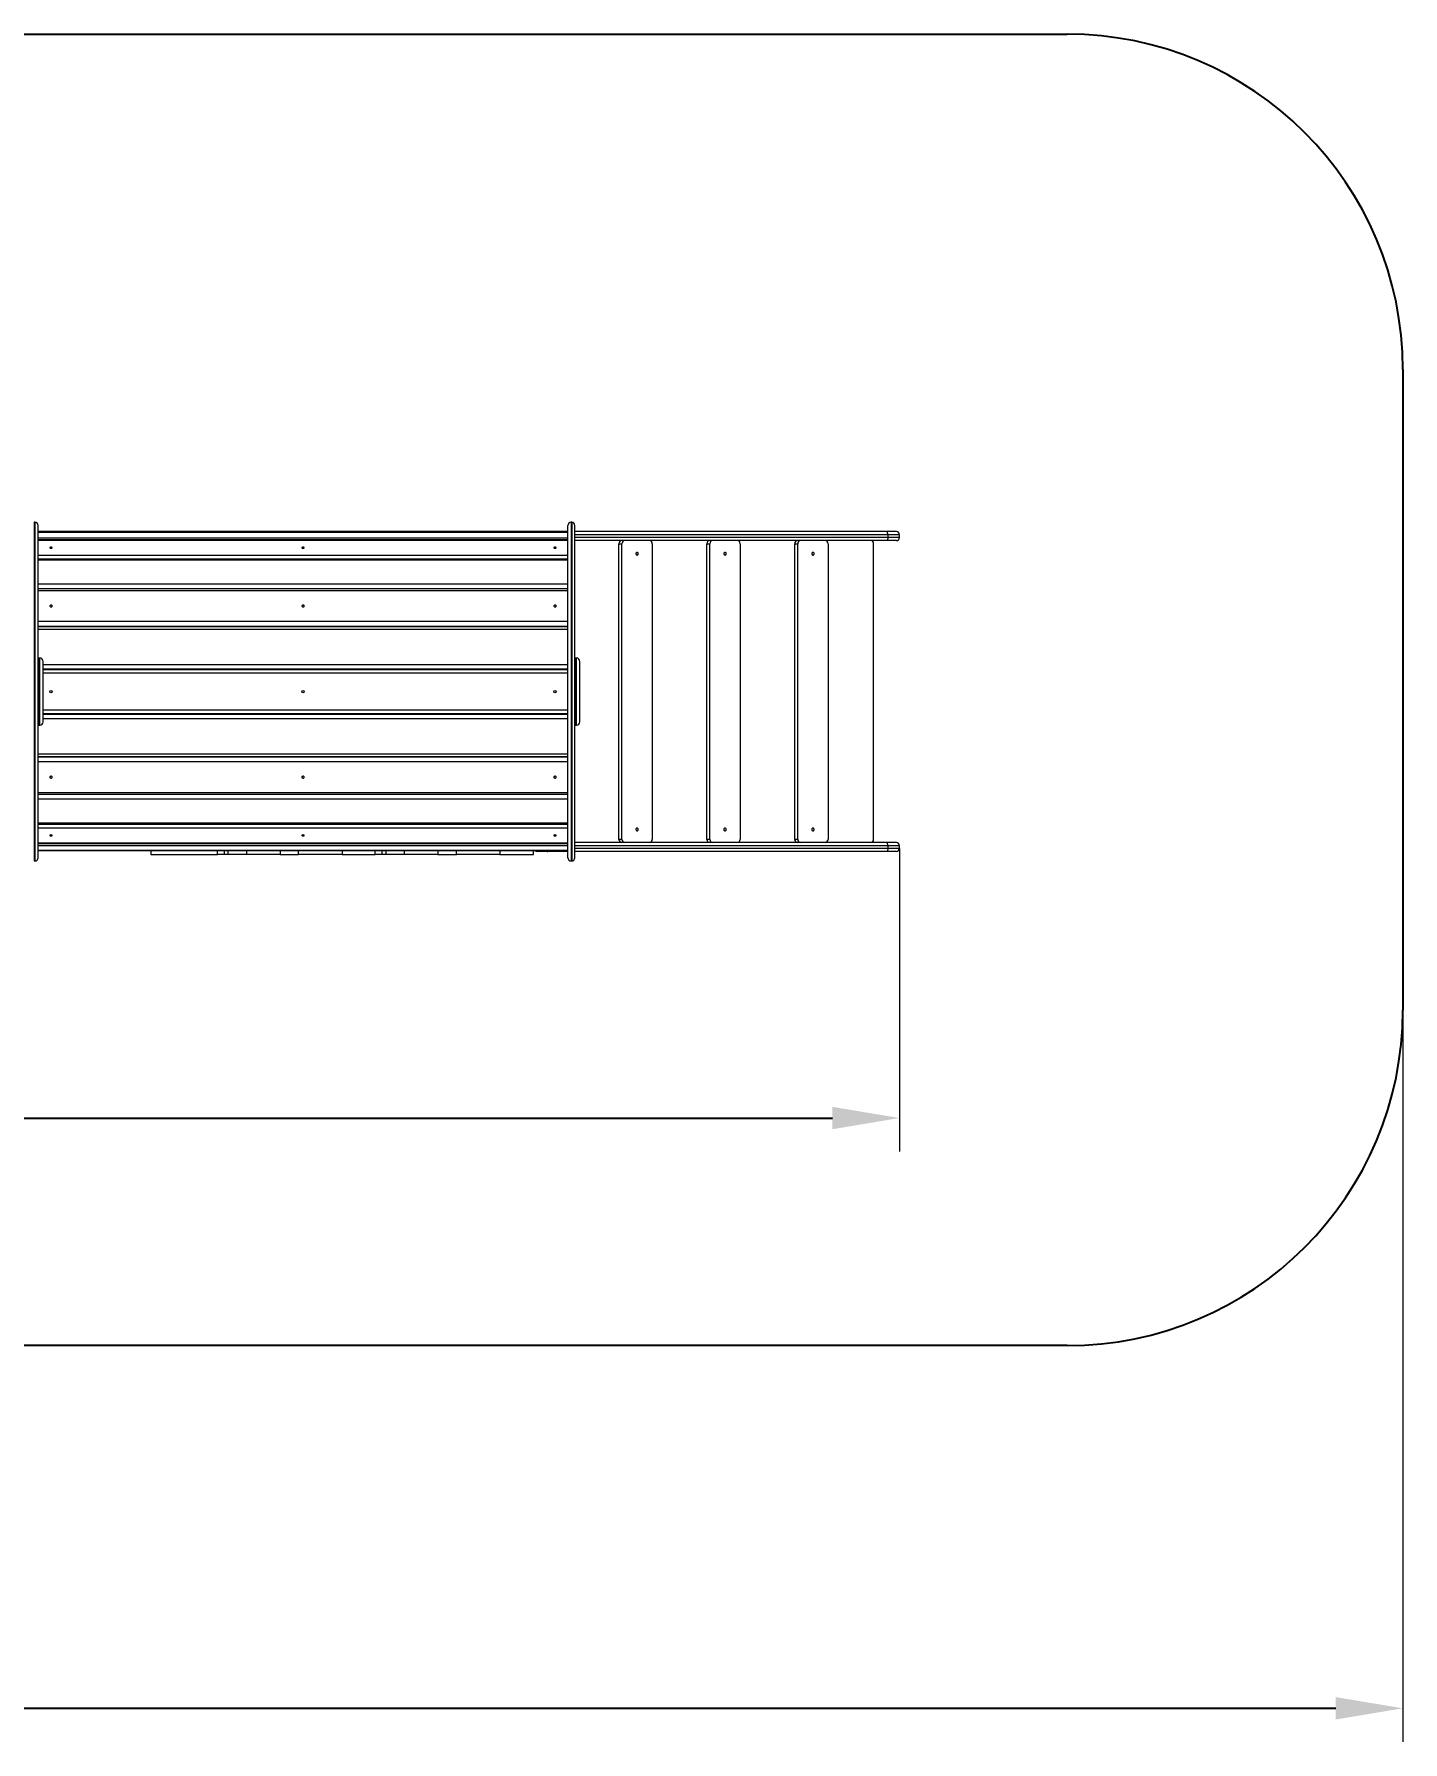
# Model space of a CAD drawing. Header units: millimetres. Extents: x -5884 to 5559, y -2544 to 2548.
# Drawn here: x 1480 to 5559, y -2544 to 2548 of the extents above; entities that cross this region are included whole.
import ezdxf

# ---------------------------------------------------------------- set-up
doc = ezdxf.new("R2010")
doc.units = ezdxf.units.MM
for name, color, linetype in [('DIKOM_ЗОНА', 90, 'Continuous'), ('DIKOM_ОБЪЕКТ', 7, 'Continuous'), ('DIKOM_РАЗМЕР_ЗОНА', 7, 'Continuous'), ('DIKOM_РАЗМЕР_ОБЪЕКТА', 7, 'Continuous')]:
    doc.layers.add(name, color=color, linetype=linetype)
doc.styles.add('style1', font='arialbd.ttf', dxfattribs={"width": 0.8})
doc.dimstyles.new('1-50', dxfattribs={"dimtxt": 300, "dimasz": 200, "dimexe": 100, "dimexo": 0, "dimgap": 100, "dimtad": 1, "dimtoh": 1, "dimtxsty": 'style1', "dimcen": 200, "dimclrd": 7, "dimclre": 7, "dimclrt": 7, "dimadec": 1, "dimazin": 2, "dimtfac": 1, "dimtmove": 0, "dimatfit": 2, "dimfxl": 0, "dimlwd": 25, "dimlwe": 18, "dimarcsym": 0})

# ---------------------------------------------------------------- blocks, each defined once
blk = doc.blocks.new('*D0')
at = {"layer": 'Defpoints', "color": 0, "transparency": 16777216}
for p in [(-3077, 587.1), (4058.8, 119.9), (4058.8, -683.8)]:
    blk.add_point(p, dxfattribs=at)
at = {"layer": 'DIKOM_РАЗМЕР_ОБЪЕКТА', "color": 7, "lineweight": 18, "transparency": 16777216}
for p, q in [((-3077, 587.1), (-3077, -783.8)), ((4058.8, 119.9), (4058.8, -783.8))]:
    blk.add_line(p, q, dxfattribs=at)
at = {"layer": 'DIKOM_РАЗМЕР_ОБЪЕКТА', "color": 7, "lineweight": 25, "transparency": 16777216}
blk.add_line((-2877, -683.8), (3858.8, -683.8), dxfattribs=at)
at = {"layer": 'DIKOM_РАЗМЕР_ОБЪЕКТА', "color": 7, "transparency": 16777216}
for points in [[(-2877, -650.5), (-2877, -717.2), (-3077, -683.8)], [(3858.8, -650.5), (3858.8, -717.2), (4058.8, -683.8)]]:
    blk.add_solid(points, dxfattribs=at)
at = {"layer": 'DIKOM_РАЗМЕР_ОБЪЕКТА', "color": 7, "transparency": 16777216, "insert": (403.3, -430.7), "char_height": 300, "attachment_point": 5, "style": 'style1'}
blk.add_mtext('{\\fArial|b0|i0|c204|p34;7100}', dxfattribs=at)
blk = doc.blocks.new('*D3')
at = {"layer": 'Defpoints', "color": 0, "transparency": 16777216}
for p in [(-5077, 145.2), (5558.8, 145.2), (5558.8, -2443.6)]:
    blk.add_point(p, dxfattribs=at)
at = {"layer": 'DIKOM_РАЗМЕР_ЗОНА', "color": 7, "lineweight": 18, "transparency": 16777216}
for p, q in [((-5077, 145.2), (-5077, -2543.6)), ((5558.8, 145.2), (5558.8, -2543.6))]:
    blk.add_line(p, q, dxfattribs=at)
at = {"layer": 'DIKOM_РАЗМЕР_ЗОНА', "color": 7, "lineweight": 25, "transparency": 16777216}
blk.add_line((-4877, -2443.6), (5358.8, -2443.6), dxfattribs=at)
at = {"layer": 'DIKOM_РАЗМЕР_ЗОНА', "color": 7, "transparency": 16777216}
for points in [[(-4877, -2410.2), (-4877, -2476.9), (-5077, -2443.6)], [(5358.8, -2410.2), (5358.8, -2476.9), (5558.8, -2443.6)]]:
    blk.add_solid(points, dxfattribs=at)
at = {"layer": 'DIKOM_РАЗМЕР_ЗОНА', "color": 7, "transparency": 16777216, "insert": (240.9, -2190.4), "char_height": 300, "attachment_point": 5, "style": 'style1'}
blk.add_mtext('{\\fArial|b0|i0|c204|p34;10600}', dxfattribs=at)

msp = doc.modelspace()

# ---------------------------------------------------------------- linework, layer by layer
at = {"layer": 'DIKOM_ЗОНА', "color": 3}
for p, q in [((-4076.992, 2547.575), (4558.848, 2547.575)), ((5558.848, 1547.575), (5558.848, -362.425)), ((4558.848, -1362.425), (797.272, -1362.425))]:
    msp.add_line(p, q, dxfattribs=at)
for centre, start, end in [((4558.848, 1547.575), 0, 90), ((4558.848, -362.425), 270, 0)]:
    msp.add_arc(centre, 1000, start, end, dxfattribs=at)
at = {"layer": 'DIKOM_ОБЪЕКТ', "color": 7, "linetype": 'Continuous', "lineweight": 15}
for p, q in [((1481.772, 1092.488), (1479.773, 1092.488)), ((1479.773, 1092.48), (1479.773, 82.67)), ((1481.772, 1092.48), (1479.773, 1092.48)), ((1481.772, 1092.48), (1481.772, 82.67)), ((3081.772, 1092.488), (3079.773, 1092.488)), ((3079.773, 1092.48), (3079.773, 82.67)), ((3081.772, 1092.48), (3079.773, 1092.48)), ((3081.772, 1092.48), (3081.772, 82.67)), ((3070.273, 1061.725), (1491.273, 1061.725)), ((3070.273, 1040.283), (1491.273, 1040.283)), ((1606.478, 1065.193), (1491.291, 1065.193)), ((1625.58, 1065.193), (1606.478, 1065.193)), ((1750.221, 1065.193), (1625.58, 1065.193)), ((1766.356, 1065.193), (1750.221, 1065.193)), ((2089.051, 1065.193), (1766.356, 1065.193)), ((2105.186, 1065.193), (2089.051, 1065.193)), ((2220.221, 1065.193), (2105.186, 1065.193)), ((2236.356, 1065.193), (2220.221, 1065.193)), ((2559.051, 1065.193), (2236.356, 1065.193)), ((2575.186, 1065.193), (2559.051, 1065.193)), ((2690.221, 1065.193), (2575.186, 1065.193)), ((2706.356, 1065.193), (2690.221, 1065.193)), ((3067.704, 1065.193), (2706.356, 1065.193)), ((3070.273, 1064.575), (3008.892, 1064.575)), ((3067.704, 1064.575), (3067.704, 1065.193)), ((4020.083, 1064.575), (3091.272, 1064.575)), ((4020.083, 1037.575), (3091.272, 1037.575)), ((3222.548, 1028.075), (3231.548, 1028.075)), ((3222.548, 147.075), (3222.548, 1028.075)), ((3231.548, 147.075), (3231.548, 1028.075)), ((3321.899, 1028.075), (3321.899, 147.075)), ((3484.565, 1028.075), (3493.565, 1028.075)), ((3484.565, 147.075), (3484.565, 1028.075)), ((3493.565, 147.075), (3493.565, 1028.075)), ((3583.916, 1028.075), (3583.916, 147.075)), ((3746.583, 1028.075), (3755.583, 1028.075)), ((3746.583, 147.075), (3746.583, 1028.075)), ((3755.583, 147.075), (3755.583, 1028.075)), ((3845.933, 1028.075), (3845.933, 147.075)), ((3981.495, 147.075), (3981.495, 1028.075)), ((4024.078, 1055.075), (4024.078, 1047.075)), ((4058.851, 1047.075), (4058.851, 1055.075)), ((3070.273, 982.684), (1491.273, 982.684)), ((3070.273, 893.725), (1491.273, 893.725)), ((3070.273, 780.348), (1491.273, 780.348)), ((1496.273, 687.575), (1491.273, 687.575)), ((1491.273, 687.575), (1491.273, 605.353)), ((3096.273, 687.575), (3091.272, 687.575)), ((3091.272, 687.575), (3091.272, 487.575)), ((1506.272, 654.3), (3070.273, 654.3)), ((3070.273, 652.575), (1506.272, 652.575)), ((2319.773, 652.575), (2319.773, 654.3)), ((2340.772, 652.575), (2340.772, 654.3)), ((2970.273, 654.3), (2970.273, 652.575)), ((1491.273, 605.353), (1491.273, 487.575)), ((1506.272, 522.575), (3070.273, 522.575)), ((3070.273, 520.203), (1506.272, 520.203)), ((2319.773, 520.203), (2319.773, 522.575)), ((2340.772, 520.203), (2340.772, 522.575)), ((2970.273, 522.575), (2970.273, 520.203)), ((1491.273, 487.575), (1496.273, 487.575)), ((3091.272, 487.575), (3096.273, 487.575)), ((1491.273, 394.154), (3070.273, 394.154)), ((1491.273, 281.425), (3070.273, 281.425)), ((1491.273, 192.55), (3070.273, 192.55)), ((1491.273, 134.867), (3070.273, 134.867)), ((1491.273, 113.443), (3070.273, 113.443)), ((1827.704, 113.443), (1827.704, 101.575)), ((2967.704, 101.575), (2967.704, 113.443)), ((3070.273, 110.575), (3008.892, 110.575)), ((4020.083, 137.575), (3091.272, 137.575)), ((4020.083, 110.575), (3091.272, 110.575)), ((3231.548, 147.075), (3222.548, 147.075)), ((3493.565, 147.075), (3484.565, 147.075)), ((3755.583, 147.075), (3746.583, 147.075)), ((4024.078, 128.075), (4024.078, 120.075)), ((4058.851, 120.075), (4058.851, 128.075)), ((1479.773, 82.67), (1481.772, 82.67)), ((1479.773, 82.662), (1481.772, 82.662)), ((1827.704, 101.575), (2026.305, 101.575)), ((2046.025, 101.575), (2026.305, 101.575)), ((2057.426, 101.575), (2046.025, 101.575)), ((2112.896, 101.575), (2057.426, 101.575)), ((2212.511, 101.575), (2112.896, 101.575)), ((2212.511, 101.575), (2267.981, 101.575)), ((2397.704, 101.575), (2267.981, 101.575)), ((2397.704, 101.575), (2496.305, 101.575)), ((2516.025, 101.575), (2496.305, 101.575)), ((2527.426, 101.575), (2516.025, 101.575)), ((2582.896, 101.575), (2527.426, 101.575)), ((2682.511, 101.575), (2582.896, 101.575)), ((2682.511, 101.575), (2737.981, 101.575)), ((2867.704, 101.575), (2737.981, 101.575)), ((2867.704, 101.575), (2967.704, 101.575)), ((3079.773, 82.67), (3081.772, 82.67)), ((3079.773, 82.662), (3081.772, 82.662))]:
    msp.add_line(p, q, dxfattribs=at)
at = {"layer": 'DIKOM_ОБЪЕКТ', "color": 8, "linetype": 'Continuous', "lineweight": 15}
for p, q in [((1479.773, 1092.488), (1479.773, 1092.48)), ((1481.772, 1092.488), (1481.772, 1092.48)), ((3079.773, 1092.488), (3079.773, 1092.48)), ((3081.772, 1092.488), (3081.772, 1092.48)), ((3070.273, 1061.633), (1491.273, 1061.633)), ((1491.273, 1046.185), (3070.273, 1046.185)), ((1491.273, 1039.434), (3070.273, 1039.434)), ((1606.478, 1061.725), (1606.478, 1065.193)), ((1625.58, 1065.193), (1625.58, 1061.725)), ((1750.221, 1065.193), (1750.221, 1061.725)), ((1766.356, 1065.193), (1766.356, 1061.725)), ((2089.051, 1061.725), (2089.051, 1065.193)), ((2105.186, 1065.193), (2105.186, 1061.725)), ((2220.221, 1065.193), (2220.221, 1061.725)), ((2236.356, 1065.193), (2236.356, 1061.725)), ((2559.051, 1061.725), (2559.051, 1065.193)), ((2575.186, 1065.193), (2575.186, 1061.725)), ((2690.221, 1065.193), (2690.221, 1061.725)), ((2706.356, 1065.193), (2706.356, 1061.725)), ((4024.078, 1055.075), (3091.272, 1055.075)), ((4024.078, 1047.075), (3091.272, 1047.075)), ((4058.851, 1055.075), (4024.078, 1055.075)), ((4058.851, 1047.075), (4024.078, 1047.075)), ((3070.273, 993.58), (1491.273, 993.58)), ((1491.273, 980.376), (3070.273, 980.376)), ((3070.273, 907.846), (1491.273, 907.846)), ((1491.273, 894.447), (3070.273, 894.447)), ((1491.273, 889.371), (3070.273, 889.371)), ((3070.273, 796.068), (1491.273, 796.068)), ((1491.273, 782.936), (3070.273, 782.936)), ((3070.273, 781.853), (1491.273, 781.853)), ((1491.273, 773.53), (3070.273, 773.53)), ((1496.273, 605.353), (1496.273, 687.575)), ((3070.273, 667.046), (1506.272, 667.046)), ((3096.273, 487.575), (3096.273, 687.575)), ((1506.272, 655.251), (3070.273, 655.251)), ((3070.273, 654.686), (1506.272, 654.686)), ((1506.272, 643.075), (3070.273, 643.075)), ((2965.272, 654.3), (2965.272, 652.575)), ((1496.273, 487.575), (1496.273, 605.353)), ((3070.273, 532.075), (1506.272, 532.075)), ((1506.272, 519.816), (3070.273, 519.816)), ((3070.273, 519.252), (1506.272, 519.252)), ((2965.272, 522.575), (2965.272, 520.203)), ((1506.272, 507.456), (3070.273, 507.456)), ((3070.273, 400.972), (1491.273, 400.972)), ((1491.273, 393.297), (3070.273, 393.297)), ((3070.273, 392.214), (1491.273, 392.214)), ((1491.273, 379.082), (3070.273, 379.082)), ((3070.273, 285.779), (1491.273, 285.779)), ((3070.273, 280.787), (1491.273, 280.787)), ((1491.273, 267.388), (3070.273, 267.388)), ((3070.273, 194.858), (1491.273, 194.858)), ((1491.273, 181.57), (3070.273, 181.57)), ((3070.273, 135.716), (1491.273, 135.716)), ((1491.273, 128.984), (3070.273, 128.984)), ((3070.273, 113.536), (1491.273, 113.536)), ((2026.305, 101.575), (2026.305, 113.443)), ((2046.025, 113.443), (2046.025, 101.575)), ((2057.426, 113.443), (2057.426, 101.575)), ((2112.896, 113.443), (2112.896, 101.575)), ((2212.511, 113.443), (2212.511, 101.575)), ((2267.981, 101.575), (2267.981, 113.443)), ((2397.704, 113.443), (2397.704, 101.575)), ((2496.305, 101.575), (2496.305, 113.443)), ((2516.025, 113.443), (2516.025, 101.575)), ((2527.426, 113.443), (2527.426, 101.575)), ((2582.896, 113.443), (2582.896, 101.575)), ((2682.511, 113.443), (2682.511, 101.575)), ((2737.981, 101.575), (2737.981, 113.443)), ((2867.704, 113.443), (2867.704, 101.575)), ((4024.078, 128.075), (3091.272, 128.075)), ((4024.078, 120.075), (3091.272, 120.075)), ((4058.851, 128.075), (4024.078, 128.075)), ((4058.851, 120.075), (4024.078, 120.075)), ((1479.773, 82.67), (1479.773, 82.662)), ((1481.772, 82.67), (1481.772, 82.662)), ((3079.773, 82.67), (3079.773, 82.662)), ((3081.772, 82.67), (3081.772, 82.662))]:
    msp.add_line(p, q, dxfattribs=at)
at = {"layer": 'DIKOM_ОБЪЕКТ', "color": 8, "linetype": 'Continuous', "lineweight": 15, "flags": 128}
for points in [[(3011.744, 1061.725), (3011.716, 1061.792), (3011.111, 1062.974), (3010.42, 1063.852), (3009.671, 1064.392), (3008.892, 1064.575)], [(3008.892, 110.575), (3009.671, 110.758), (3010.42, 111.298), (3011.111, 112.176), (3011.716, 113.357), (3011.752, 113.443)]]:
    msp.add_lwpolyline(points, dxfattribs=at)
at = {"layer": 'DIKOM_ОБЪЕКТ', "color": 7, "linetype": 'Continuous', "lineweight": 15, "flags": 128}
for points in [[(4024.078, 1055.075), (4024.001, 1056.928), (4023.774, 1058.71), (4023.405, 1060.353), (4022.908, 1061.792), (4022.302, 1062.974), (4021.612, 1063.852), (4020.863, 1064.392), (4020.083, 1064.575)], [(4024.078, 1047.075), (4024.001, 1045.222), (4023.774, 1043.439), (4023.405, 1041.797), (4022.908, 1040.357), (4022.302, 1039.176), (4021.612, 1038.298), (4020.863, 1037.758), (4020.083, 1037.575)], [(1526.773, 1016.507), (1526.962, 1016.038), (1527.511, 1015.619), (1528.358, 1015.297), (1529.413, 1015.105), (1530.562, 1015.066), (1531.678, 1015.183), (1532.643, 1015.443), (1533.351, 1015.819), (1533.725, 1016.269), (1533.725, 1016.745), (1533.351, 1017.195), (1532.643, 1017.571), (1531.678, 1017.831), (1530.562, 1017.948), (1529.413, 1017.909), (1528.358, 1017.717), (1527.511, 1017.395), (1526.962, 1016.976), (1526.773, 1016.507)], [(2277.772, 1016.507), (2277.962, 1016.038), (2278.511, 1015.619), (2279.358, 1015.297), (2280.413, 1015.105), (2281.562, 1015.066), (2282.678, 1015.183), (2283.643, 1015.443), (2284.351, 1015.819), (2284.725, 1016.269), (2284.725, 1016.745), (2284.351, 1017.195), (2283.643, 1017.571), (2282.678, 1017.831), (2281.562, 1017.948), (2280.413, 1017.909), (2279.358, 1017.717), (2278.511, 1017.395), (2277.962, 1016.976), (2277.772, 1016.507)], [(3028.772, 1016.507), (3028.962, 1016.038), (3029.511, 1015.619), (3030.358, 1015.297), (3031.413, 1015.105), (3032.562, 1015.066), (3033.678, 1015.183), (3034.643, 1015.443), (3035.351, 1015.819), (3035.725, 1016.269), (3035.725, 1016.745), (3035.351, 1017.195), (3034.643, 1017.571), (3033.678, 1017.831), (3032.562, 1017.948), (3031.413, 1017.909), (3030.358, 1017.717), (3029.511, 1017.395), (3028.962, 1016.976), (3028.772, 1016.507)], [(3280.337, 998.575), (3280.177, 999.754), (3279.709, 1000.828), (3278.977, 1001.702), (3278.044, 1002.298), (3276.994, 1002.564), (3275.919, 1002.475), (3274.916, 1002.039), (3274.074, 1001.296), (3273.467, 1000.31), (3273.15, 999.171), (3273.15, 997.979), (3273.467, 996.839), (3274.074, 995.854), (3274.916, 995.111), (3275.919, 994.675), (3276.994, 994.586), (3278.044, 994.851), (3278.977, 995.448), (3279.709, 996.322), (3280.177, 997.396), (3280.337, 998.575)], [(3542.355, 998.575), (3542.194, 999.754), (3541.727, 1000.828), (3540.994, 1001.702), (3540.061, 1002.298), (3539.011, 1002.564), (3537.937, 1002.475), (3536.934, 1002.039), (3536.091, 1001.296), (3535.485, 1000.31), (3535.167, 999.171), (3535.167, 997.979), (3535.485, 996.839), (3536.091, 995.854), (3536.934, 995.111), (3537.937, 994.675), (3539.011, 994.586), (3540.061, 994.851), (3540.994, 995.448), (3541.727, 996.322), (3542.194, 997.396), (3542.355, 998.575)], [(3804.372, 998.575), (3804.211, 999.754), (3803.744, 1000.828), (3803.011, 1001.702), (3802.078, 1002.298), (3801.028, 1002.564), (3799.954, 1002.475), (3798.951, 1002.039), (3798.109, 1001.296), (3797.502, 1000.31), (3797.184, 999.171), (3797.184, 997.979), (3797.502, 996.839), (3798.109, 995.854), (3798.951, 995.111), (3799.954, 994.675), (3801.028, 994.586), (3802.078, 994.851), (3803.011, 995.448), (3803.744, 996.322), (3804.211, 997.396), (3804.372, 998.575)], [(1526.773, 842.72), (1526.962, 841.764), (1527.511, 840.913), (1528.358, 840.257), (1529.413, 839.868), (1530.562, 839.788), (1531.678, 840.025), (1532.643, 840.555), (1533.351, 841.319), (1533.725, 842.235), (1533.725, 843.204), (1533.351, 844.12), (1532.643, 844.884), (1531.678, 845.414), (1530.562, 845.651), (1529.413, 845.572), (1528.358, 845.182), (1527.511, 844.527), (1526.962, 843.675), (1526.773, 842.72)], [(2277.772, 842.72), (2277.962, 841.764), (2278.511, 840.913), (2279.358, 840.257), (2280.413, 839.868), (2281.562, 839.788), (2282.678, 840.025), (2283.643, 840.555), (2284.351, 841.319), (2284.725, 842.235), (2284.725, 843.204), (2284.351, 844.12), (2283.643, 844.884), (2282.678, 845.414), (2281.562, 845.651), (2280.413, 845.572), (2279.358, 845.182), (2278.511, 844.527), (2277.962, 843.675), (2277.772, 842.72)], [(3028.772, 842.72), (3028.962, 841.764), (3029.511, 840.913), (3030.358, 840.257), (3031.413, 839.868), (3032.562, 839.788), (3033.678, 840.025), (3034.643, 840.555), (3035.351, 841.319), (3035.725, 842.235), (3035.725, 843.204), (3035.351, 844.12), (3034.643, 844.884), (3033.678, 845.414), (3032.562, 845.651), (3031.413, 845.572), (3030.358, 845.182), (3029.511, 844.527), (3028.962, 843.675), (3028.772, 842.72)], [(1526.773, 332.43), (1526.962, 331.475), (1527.511, 330.623), (1528.358, 329.967), (1529.413, 329.578), (1530.562, 329.499), (1531.678, 329.736), (1532.643, 330.266), (1533.351, 331.03), (1533.725, 331.946), (1533.725, 332.915), (1533.351, 333.831), (1532.643, 334.595), (1531.678, 335.125), (1530.562, 335.362), (1529.413, 335.282), (1528.358, 334.893), (1527.511, 334.237), (1526.962, 333.386), (1526.773, 332.43)], [(2277.772, 332.43), (2277.962, 331.475), (2278.511, 330.623), (2279.358, 329.967), (2280.413, 329.578), (2281.562, 329.499), (2282.678, 329.736), (2283.643, 330.266), (2284.351, 331.03), (2284.725, 331.946), (2284.725, 332.915), (2284.351, 333.831), (2283.643, 334.595), (2282.678, 335.125), (2281.562, 335.362), (2280.413, 335.282), (2279.358, 334.893), (2278.511, 334.237), (2277.962, 333.386), (2277.772, 332.43)], [(3028.772, 332.43), (3028.962, 331.475), (3029.511, 330.623), (3030.358, 329.967), (3031.413, 329.578), (3032.562, 329.499), (3033.678, 329.736), (3034.643, 330.266), (3035.351, 331.03), (3035.725, 331.946), (3035.725, 332.915), (3035.351, 333.831), (3034.643, 334.595), (3033.678, 335.125), (3032.562, 335.362), (3031.413, 335.282), (3030.358, 334.893), (3029.511, 334.237), (3028.962, 333.386), (3028.772, 332.43)], [(1526.773, 158.643), (1526.962, 158.173), (1527.511, 157.755), (1528.358, 157.433), (1529.413, 157.241), (1530.562, 157.202), (1531.678, 157.319), (1532.643, 157.579), (1533.351, 157.955), (1533.725, 158.405), (1533.725, 158.881), (1533.351, 159.331), (1532.643, 159.707), (1531.678, 159.967), (1530.562, 160.084), (1529.413, 160.045), (1528.358, 159.853), (1527.511, 159.531), (1526.962, 159.112), (1526.773, 158.643)], [(2277.772, 158.643), (2277.962, 158.173), (2278.511, 157.755), (2279.358, 157.433), (2280.413, 157.241), (2281.562, 157.202), (2282.678, 157.319), (2283.643, 157.579), (2284.351, 157.955), (2284.725, 158.405), (2284.725, 158.881), (2284.351, 159.331), (2283.643, 159.707), (2282.678, 159.967), (2281.562, 160.084), (2280.413, 160.045), (2279.358, 159.853), (2278.511, 159.531), (2277.962, 159.112), (2277.772, 158.643)], [(3028.772, 158.643), (3028.962, 158.173), (3029.511, 157.755), (3030.358, 157.433), (3031.413, 157.241), (3032.562, 157.202), (3033.678, 157.319), (3034.643, 157.579), (3035.351, 157.955), (3035.725, 158.405), (3035.725, 158.881), (3035.351, 159.331), (3034.643, 159.707), (3033.678, 159.967), (3032.562, 160.084), (3031.413, 160.045), (3030.358, 159.853), (3029.511, 159.531), (3028.962, 159.112), (3028.772, 158.643)], [(3280.337, 176.575), (3280.177, 177.754), (3279.709, 178.828), (3278.977, 179.702), (3278.044, 180.298), (3276.994, 180.564), (3275.919, 180.475), (3274.916, 180.039), (3274.074, 179.296), (3273.467, 178.31), (3273.15, 177.171), (3273.15, 175.979), (3273.467, 174.839), (3274.074, 173.854), (3274.916, 173.111), (3275.919, 172.675), (3276.994, 172.586), (3278.044, 172.851), (3278.977, 173.448), (3279.709, 174.322), (3280.177, 175.396), (3280.337, 176.575)], [(3542.355, 176.575), (3542.194, 177.754), (3541.727, 178.828), (3540.994, 179.702), (3540.061, 180.298), (3539.011, 180.564), (3537.937, 180.475), (3536.934, 180.039), (3536.091, 179.296), (3535.485, 178.31), (3535.167, 177.171), (3535.167, 175.979), (3535.485, 174.839), (3536.091, 173.854), (3536.934, 173.111), (3537.937, 172.675), (3539.011, 172.586), (3540.061, 172.851), (3540.994, 173.448), (3541.727, 174.322), (3542.194, 175.396), (3542.355, 176.575)], [(3804.372, 176.575), (3804.211, 177.754), (3803.744, 178.828), (3803.011, 179.702), (3802.078, 180.298), (3801.028, 180.564), (3799.954, 180.475), (3798.951, 180.039), (3798.109, 179.296), (3797.502, 178.31), (3797.184, 177.171), (3797.184, 175.979), (3797.502, 174.839), (3798.109, 173.854), (3798.951, 173.111), (3799.954, 172.675), (3801.028, 172.586), (3802.078, 172.851), (3803.011, 173.448), (3803.744, 174.322), (3804.211, 175.396), (3804.372, 176.575)], [(4024.078, 128.075), (4024.001, 129.928), (4023.774, 131.71), (4023.405, 133.353), (4022.908, 134.792), (4022.302, 135.974), (4021.612, 136.852), (4020.863, 137.392), (4020.083, 137.575)], [(4024.078, 120.075), (4024.001, 118.222), (4023.774, 116.439), (4023.405, 114.797), (4022.908, 113.357), (4022.302, 112.176), (4021.612, 111.298), (4020.863, 110.758), (4020.083, 110.575)]]:
    msp.add_lwpolyline(points, dxfattribs=at)
at = {"layer": 'DIKOM_ОБЪЕКТ', "color": 7, "linetype": 'Continuous', "lineweight": 15}
for centre in [(1529.773, 587.575), (2280.773, 587.575), (3031.773, 587.575)]:
    msp.add_circle(centre, 3.5, dxfattribs=at)
for centre, radius, start, end in [((1481.773, 1082.981), 9.499, 0.005152, 90.005768), ((1481.773, 1082.988), 9.5, 0, 90), ((3079.773, 1082.988), 9.5, 90, 180), ((3079.772, 1082.981), 9.499, 89.99494, 179.99414), ((3081.773, 1082.981), 9.499, 0.004444, 90.006477), ((3081.773, 1082.988), 9.5, 0, 90), ((2979.773, 1055.075), 9.5, 90, 135.568657), ((3231.614, 1028.511), 9.076, 93.04818, 182.755813), ((3240.614, 1028.511), 9.076, 93.04818, 182.755813), ((3312.833, 1028.511), 9.076, 357.244187, 86.95182), ((3493.632, 1028.511), 9.077, 93.050631, 182.753362), ((3502.631, 1028.511), 9.076, 93.04818, 182.755813), ((3574.85, 1028.511), 9.077, 357.247215, 86.950375), ((3755.649, 1028.511), 9.077, 93.050631, 182.753362), ((3764.649, 1028.511), 9.077, 93.049059, 182.754934), ((3836.867, 1028.511), 9.077, 357.246638, 86.949369), ((3972.428, 1028.511), 9.077, 357.246638, 86.949369), ((4049.351, 1055.075), 9.5, 0, 90), ((4049.351, 1047.075), 9.5, 270, 0), ((1496.273, 677.575), 10, 0, 90), ((3096.273, 677.575), 10, 0, 90), ((1496.273, 497.575), 10, 270, 0), ((3096.273, 497.575), 10, 270, 0), ((2979.773, 120.075), 9.5, 224.272487, 270), ((3231.614, 146.639), 9.076, 177.24381, 266.952036), ((3240.614, 146.639), 9.076, 177.24381, 266.952036), ((3312.833, 146.639), 9.076, 273.047964, 2.75619), ((3493.632, 146.639), 9.077, 177.246261, 266.949585), ((3502.631, 146.639), 9.076, 177.24381, 266.952036), ((3574.85, 146.639), 9.077, 273.049409, 2.753162), ((3755.649, 146.639), 9.077, 177.246261, 266.949585), ((3764.649, 146.639), 9.077, 177.244689, 266.951157), ((3836.867, 146.639), 9.077, 273.050415, 2.753739), ((3972.428, 146.639), 9.077, 273.050415, 2.753739), ((4049.351, 128.075), 9.5, 0, 90), ((4049.351, 120.075), 9.5, 270, 0), ((1481.773, 92.169), 9.499, 269.994, 359.994854), ((1481.773, 92.162), 9.5, 270, 0), ((3079.772, 92.169), 9.499, 180.005854, 270.005291), ((3079.773, 92.162), 9.5, 180, 270), ((3081.774, 92.169), 9.499, 269.993292, 359.995563), ((3081.773, 92.162), 9.5, 270, 0)]:
    msp.add_arc(centre, radius, start, end, dxfattribs=at)
for points, knots in [([(1491.273, 92.168), (1491.273, 92.372), (1491.273, 92.779), (1491.273, 94.402), (1491.273, 96.795), (1491.273, 100.076), (1491.273, 104.212), (1491.273, 109.218), (1491.273, 115.098), (1491.273, 121.873), (1491.273, 129.352), (1491.273, 137.409), (1491.273, 145.991), (1491.273, 155.314), (1491.273, 165.38), (1491.273, 177.096), (1491.273, 190.641), (1491.273, 206.247), (1491.273, 222.866), (1491.273, 240.465), (1491.273, 258.966), (1491.273, 278.29), (1491.273, 298.379), (1491.273, 317.738), (1491.273, 336.182), (1491.273, 353.506), (1491.273, 371.113), (1491.273, 388.974), (1491.273, 407.689), (1491.273, 427.313), (1491.273, 447.713), (1491.273, 468.204), (1491.273, 488.643), (1491.273, 508.901), (1491.273, 528.923), (1491.273, 548.615), (1491.273, 568.158), (1491.273, 587.692), (1491.273, 607.345), (1491.273, 627.25), (1491.273, 647.305), (1491.273, 667.583), (1491.273, 687.84), (1491.273, 708.043), (1491.273, 728.164), (1491.273, 748.199), (1491.273, 767.579), (1491.273, 786.176), (1491.273, 804.037), (1491.273, 821.644), (1491.273, 838.968), (1491.273, 857.412), (1491.273, 876.771), (1491.273, 896.86), (1491.273, 916.184), (1491.273, 934.685), (1491.273, 952.284), (1491.273, 968.903), (1491.273, 984.509), (1491.273, 998.053), (1491.273, 1009.77), (1491.273, 1019.836), (1491.273, 1029.159), (1491.273, 1037.741), (1491.273, 1045.849), (1491.273, 1053.414), (1491.273, 1060.286), (1491.273, 1066.232), (1491.273, 1071.239), (1491.273, 1075.314), (1491.273, 1078.5), (1491.273, 1080.814), (1491.273, 1082.386), (1491.273, 1082.783), (1491.273, 1082.982)], [0, 0, 0, 0, 0.0128599, 0.02571734, 0.03890386, 0.05218227, 0.06567455, 0.07909327, 0.09261045, 0.10636254, 0.12011832, 0.1328766, 0.14563005, 0.15849042, 0.17143979, 0.1843946, 0.20075319, 0.21711215, 0.23355593, 0.25000002, 0.26644377, 0.28288793, 0.29924651, 0.31560547, 0.32855992, 0.34150941, 0.3543698, 0.36712313, 0.3798817, 0.39388709, 0.40788973, 0.42163832, 0.43530132, 0.44876607, 0.46180713, 0.47474196, 0.48736951, 0.50000001, 0.51285969, 0.52571724, 0.53890381, 0.55218228, 0.56567449, 0.57909329, 0.59261043, 0.60636254, 0.62011832, 0.63287656, 0.64563001, 0.65849037, 0.67143977, 0.68439456, 0.70075317, 0.71711211, 0.73355589, 0.75, 0.76644375, 0.78288788, 0.79924647, 0.81560542, 0.82855994, 0.84150935, 0.85436972, 0.86712309, 0.87988169, 0.89388705, 0.90788965, 0.92163829, 0.93530126, 0.948766, 0.9618071, 0.97474192, 0.98736951, 1, 1, 1, 1]), ([(3070.273, 92.168), (3070.273, 92.372), (3070.273, 92.779), (3070.273, 94.402), (3070.273, 96.795), (3070.273, 100.076), (3070.273, 104.212), (3070.273, 109.218), (3070.273, 115.098), (3070.273, 121.873), (3070.273, 129.352), (3070.273, 137.409), (3070.273, 145.991), (3070.273, 155.314), (3070.273, 165.38), (3070.273, 177.096), (3070.273, 190.641), (3070.273, 206.247), (3070.273, 222.866), (3070.273, 240.465), (3070.273, 258.966), (3070.273, 278.29), (3070.273, 298.379), (3070.273, 317.738), (3070.273, 336.182), (3070.273, 353.506), (3070.273, 371.113), (3070.273, 388.974), (3070.273, 407.689), (3070.273, 427.312), (3070.273, 447.713), (3070.273, 468.204), (3070.273, 488.643), (3070.273, 508.901), (3070.273, 528.923), (3070.273, 548.615), (3070.273, 568.158), (3070.273, 587.692), (3070.273, 607.345), (3070.273, 627.25), (3070.273, 647.305), (3070.273, 667.583), (3070.273, 687.84), (3070.273, 708.043), (3070.273, 728.164), (3070.273, 748.199), (3070.273, 767.579), (3070.273, 786.176), (3070.273, 804.037), (3070.273, 821.644), (3070.273, 838.968), (3070.273, 857.412), (3070.273, 876.771), (3070.273, 896.86), (3070.273, 916.184), (3070.273, 934.685), (3070.273, 952.284), (3070.273, 968.903), (3070.273, 984.509), (3070.273, 998.053), (3070.273, 1009.77), (3070.273, 1019.836), (3070.273, 1029.159), (3070.273, 1037.741), (3070.273, 1045.849), (3070.273, 1053.414), (3070.273, 1060.286), (3070.273, 1066.232), (3070.273, 1071.239), (3070.273, 1075.314), (3070.273, 1078.5), (3070.273, 1080.814), (3070.273, 1082.386), (3070.273, 1082.783), (3070.273, 1082.982)], [0, 0, 0, 0, 0.01285987, 0.02571734, 0.03890386, 0.05218227, 0.06567452, 0.07909327, 0.09261045, 0.10636254, 0.12011833, 0.1328766, 0.14563003, 0.15849043, 0.17143976, 0.18439461, 0.2007532, 0.21711216, 0.23355591, 0.25000001, 0.26644375, 0.28288791, 0.2992465, 0.31560545, 0.32855995, 0.3415094, 0.35436979, 0.36712312, 0.37988169, 0.39388711, 0.40788973, 0.42163832, 0.43530134, 0.44876605, 0.46180713, 0.47474196, 0.48736952, 0.50000001, 0.51285969, 0.52571725, 0.53890383, 0.55218227, 0.56567449, 0.57909328, 0.59261044, 0.60636255, 0.62011833, 0.63287657, 0.64563003, 0.65849039, 0.67143974, 0.68439458, 0.70075319, 0.71711213, 0.73355591, 0.75000002, 0.76644377, 0.78288787, 0.79924649, 0.81560542, 0.82855993, 0.84150938, 0.85436975, 0.86712312, 0.87988169, 0.89388708, 0.90788969, 0.92163829, 0.9353013, 0.94876603, 0.96180714, 0.97474192, 0.98736951, 1, 1, 1, 1]), ([(3091.272, 92.168), (3091.272, 92.372), (3091.272, 92.779), (3091.272, 94.402), (3091.272, 96.795), (3091.272, 100.076), (3091.272, 104.212), (3091.272, 109.218), (3091.272, 115.098), (3091.272, 121.873), (3091.272, 129.352), (3091.272, 137.409), (3091.272, 145.991), (3091.272, 155.314), (3091.272, 165.38), (3091.272, 177.096), (3091.272, 190.641), (3091.272, 206.247), (3091.272, 222.866), (3091.272, 240.465), (3091.272, 258.966), (3091.272, 278.29), (3091.272, 298.379), (3091.272, 317.738), (3091.272, 336.182), (3091.272, 353.506), (3091.272, 371.113), (3091.272, 388.974), (3091.272, 407.689), (3091.272, 427.312), (3091.272, 447.713), (3091.272, 468.204), (3091.272, 488.643), (3091.272, 508.901), (3091.272, 528.923), (3091.272, 548.615), (3091.272, 568.158), (3091.272, 587.692), (3091.272, 607.345), (3091.272, 627.25), (3091.272, 647.305), (3091.272, 667.583), (3091.272, 687.84), (3091.272, 708.043), (3091.272, 728.164), (3091.272, 748.199), (3091.272, 767.579), (3091.272, 786.176), (3091.272, 804.037), (3091.272, 821.644), (3091.272, 838.968), (3091.272, 857.412), (3091.272, 876.771), (3091.272, 896.86), (3091.272, 916.184), (3091.272, 934.685), (3091.272, 952.284), (3091.272, 968.903), (3091.272, 984.509), (3091.272, 998.053), (3091.272, 1009.77), (3091.272, 1019.836), (3091.272, 1029.159), (3091.272, 1037.741), (3091.272, 1045.849), (3091.272, 1053.414), (3091.272, 1060.286), (3091.272, 1066.232), (3091.272, 1071.239), (3091.272, 1075.314), (3091.272, 1078.5), (3091.272, 1080.814), (3091.272, 1082.386), (3091.272, 1082.783), (3091.272, 1082.982)], [0, 0, 0, 0, 0.01285987, 0.02571734, 0.03890386, 0.05218227, 0.06567452, 0.07909327, 0.09261045, 0.10636254, 0.12011833, 0.1328766, 0.14563003, 0.15849043, 0.17143976, 0.18439461, 0.2007532, 0.21711216, 0.23355591, 0.25000001, 0.26644375, 0.28288791, 0.2992465, 0.31560545, 0.32855995, 0.3415094, 0.35436979, 0.36712312, 0.37988169, 0.39388711, 0.40788973, 0.42163832, 0.43530134, 0.44876605, 0.46180713, 0.47474196, 0.48736952, 0.50000001, 0.51285969, 0.52571725, 0.53890383, 0.55218227, 0.56567449, 0.57909328, 0.59261044, 0.60636255, 0.62011833, 0.63287657, 0.64563003, 0.65849039, 0.67143974, 0.68439458, 0.70075319, 0.71711213, 0.73355591, 0.75000002, 0.76644377, 0.78288787, 0.79924649, 0.81560542, 0.82855993, 0.84150938, 0.85436975, 0.86712312, 0.87988169, 0.89388708, 0.90788969, 0.92163829, 0.9353013, 0.94876603, 0.96180714, 0.97474192, 0.98736951, 1, 1, 1, 1]), ([(3008.892, 1064.575), (3007.312, 1064.575), (3004.102, 1064.575), (2998.874, 1064.575), (2993.773, 1064.575), (2989.125, 1064.575), (2985.156, 1064.575), (2982.114, 1064.575), (2980.139, 1064.575), (2979.893, 1064.575), (2979.772, 1064.575)], [0, 0, 0, 0, 0.12301641, 0.25000007, 0.37698055, 0.50000018, 0.6230167, 0.75000027, 0.87698212, 1, 1, 1, 1]), ([(4049.351, 1064.575), (4049.259, 1064.575), (4049.073, 1064.575), (4047.546, 1064.575), (4045.062, 1064.575), (4041.559, 1064.575), (4037.161, 1064.575), (4032.001, 1064.575), (4026.311, 1064.575), (4022.138, 1064.575), (4020.083, 1064.575)], [0, 0, 0, 0, 0.12056785, 0.2448572, 0.37175533, 0.49999942, 0.62824603, 0.75514516, 0.87943423, 1, 1, 1, 1]), ([(4049.351, 1037.575), (4049.259, 1037.575), (4049.073, 1037.575), (4047.546, 1037.575), (4045.062, 1037.575), (4041.559, 1037.575), (4037.161, 1037.575), (4032.001, 1037.575), (4026.311, 1037.575), (4022.138, 1037.575), (4020.083, 1037.575)], [0, 0, 0, 0, 0.12056785, 0.2448572, 0.37175533, 0.49999942, 0.62824603, 0.75514516, 0.87943423, 1, 1, 1, 1]), ([(1506.272, 603.575), (1506.272, 606.264), (1506.272, 611.64), (1506.272, 619.589), (1506.272, 627.456), (1506.272, 635.182), (1506.272, 642.597), (1506.272, 649.563), (1506.272, 655.952), (1506.272, 661.647), (1506.272, 666.55), (1506.272, 670.594), (1506.272, 673.724), (1506.272, 675.961), (1506.272, 677.201), (1506.272, 677.693), (1506.272, 677.564), (1506.272, 677.558)], [0, 0, 0, 0, 0.06572973, 0.13145568, 0.20025607, 0.27080346, 0.3428123, 0.41595845, 0.48988257, 0.56420224, 0.63852158, 0.71244602, 0.78559264, 0.8576013, 0.9281484, 0.99694847, 1, 1, 1, 1]), ([(3106.273, 677.138), (3106.273, 677.4), (3106.273, 677.682), (3106.273, 677.558), (3106.273, 677.549)], [0, 0, 0, 0, 0.92831745, 1, 1, 1, 1]), ([(3106.273, 497.601), (3106.273, 497.653), (3106.273, 497.762), (3106.273, 498.918), (3106.273, 500.912), (3106.273, 503.826), (3106.273, 507.64), (3106.273, 512.336), (3106.273, 517.858), (3106.273, 524.124), (3106.273, 531.029), (3106.273, 538.449), (3106.273, 546.251), (3106.273, 554.297), (3106.273, 562.41), (3106.273, 570.549), (3106.273, 578.707), (3106.273, 586.938), (3106.273, 595.303), (3106.273, 603.802), (3106.273, 612.408), (3106.273, 620.945), (3106.273, 629.274), (3106.273, 637.253), (3106.273, 644.745), (3106.273, 651.627), (3106.273, 657.795), (3106.273, 663.168), (3106.273, 667.693), (3106.273, 671.351), (3106.273, 674.112), (3106.273, 676.113), (3106.273, 676.796), (3106.273, 677.138)], [0, 0, 0, 0, 0.02774456, 0.05921775, 0.09149003, 0.12443112, 0.15789224, 0.19170918, 0.22570729, 0.25970488, 0.29352198, 0.3269831, 0.35992408, 0.39219621, 0.42366938, 0.45373808, 0.48380472, 0.51387337, 0.54393997, 0.57541319, 0.60768526, 0.64062628, 0.67408739, 0.70790454, 0.74190243, 0.77590041, 0.80971718, 0.84317857, 0.87611955, 0.90839134, 0.93986495, 0.96993236, 1, 1, 1, 1]), ([(1506.272, 497.592), (1506.272, 497.65), (1506.272, 497.771), (1506.272, 498.896), (1506.272, 500.716), (1506.272, 503.322), (1506.272, 506.735), (1506.272, 511.023), (1506.272, 516.159), (1506.272, 522.109), (1506.272, 528.81), (1506.272, 536.172), (1506.272, 544.082), (1506.272, 552.412), (1506.272, 561.019), (1506.272, 569.762), (1506.272, 578.502), (1506.272, 587.062), (1506.272, 595.434), (1506.272, 600.862), (1506.272, 603.575)], [0, 0, 0, 0, 0.04987128, 0.10216706, 0.15446623, 0.20676177, 0.26150407, 0.31763569, 0.37493088, 0.43313121, 0.49194959, 0.55108345, 0.61021737, 0.6690357, 0.72723582, 0.78453089, 0.84066273, 0.89540497, 0.94770253, 1, 1, 1, 1]), ([(3008.892, 110.575), (3007.312, 110.575), (3004.102, 110.575), (2998.874, 110.575), (2993.773, 110.575), (2989.125, 110.575), (2985.156, 110.575), (2982.114, 110.575), (2980.139, 110.575), (2979.893, 110.575), (2979.772, 110.575)], [0, 0, 0, 0, 0.12301641, 0.25000007, 0.37698055, 0.50000018, 0.6230167, 0.75000027, 0.87698212, 1, 1, 1, 1]), ([(4049.351, 137.575), (4049.259, 137.575), (4049.073, 137.575), (4047.546, 137.575), (4045.062, 137.575), (4041.559, 137.575), (4037.161, 137.575), (4032.001, 137.575), (4026.311, 137.575), (4022.138, 137.575), (4020.083, 137.575)], [0, 0, 0, 0, 0.12056785, 0.2448572, 0.37175533, 0.49999942, 0.62824603, 0.75514516, 0.87943423, 1, 1, 1, 1]), ([(4049.351, 110.575), (4049.259, 110.575), (4049.073, 110.575), (4047.546, 110.575), (4045.062, 110.575), (4041.559, 110.575), (4037.161, 110.575), (4032.001, 110.575), (4026.311, 110.575), (4022.138, 110.575), (4020.083, 110.575)], [0, 0, 0, 0, 0.12056785, 0.2448572, 0.37175533, 0.49999942, 0.62824603, 0.75514516, 0.87943423, 1, 1, 1, 1])]:
    msp.add_open_spline(points, degree=3, knots=knots, dxfattribs=at)

# ---------------------------------------------------------------- dimensions: what is measured, and where the dimension line sits
at = {"layer": 'DIKOM_РАЗМЕР_ЗОНА', "color": 3}
dim = msp.add_linear_dim(base=(5558.848, -2443.572), p1=(-5076.992, 145.178), p2=(5558.848, 145.178), text='{\\fArial|b0|i0|c204|p34;10600}', dimstyle='1-50', dxfattribs=at)
dim.commit()
dim.dimension.update_dxf_attribs({"geometry": '*D3', "text_midpoint": (240.928, -2443.572), "dimtype": 160})
at = {"layer": 'DIKOM_РАЗМЕР_ОБЪЕКТА'}
dim = msp.add_linear_dim(base=(4058.848, -683.84), p1=(-3076.992, 587.138), p2=(4058.848, 119.861), text='{\\fArial|b0|i0|c204|p34;7100}', dimstyle='1-50', dxfattribs=at)
dim.commit()
dim.dimension.update_dxf_attribs({"geometry": '*D0', "text_midpoint": (403.291, -683.84), "dimtype": 160})

doc.saveas('drawing.dxf')
